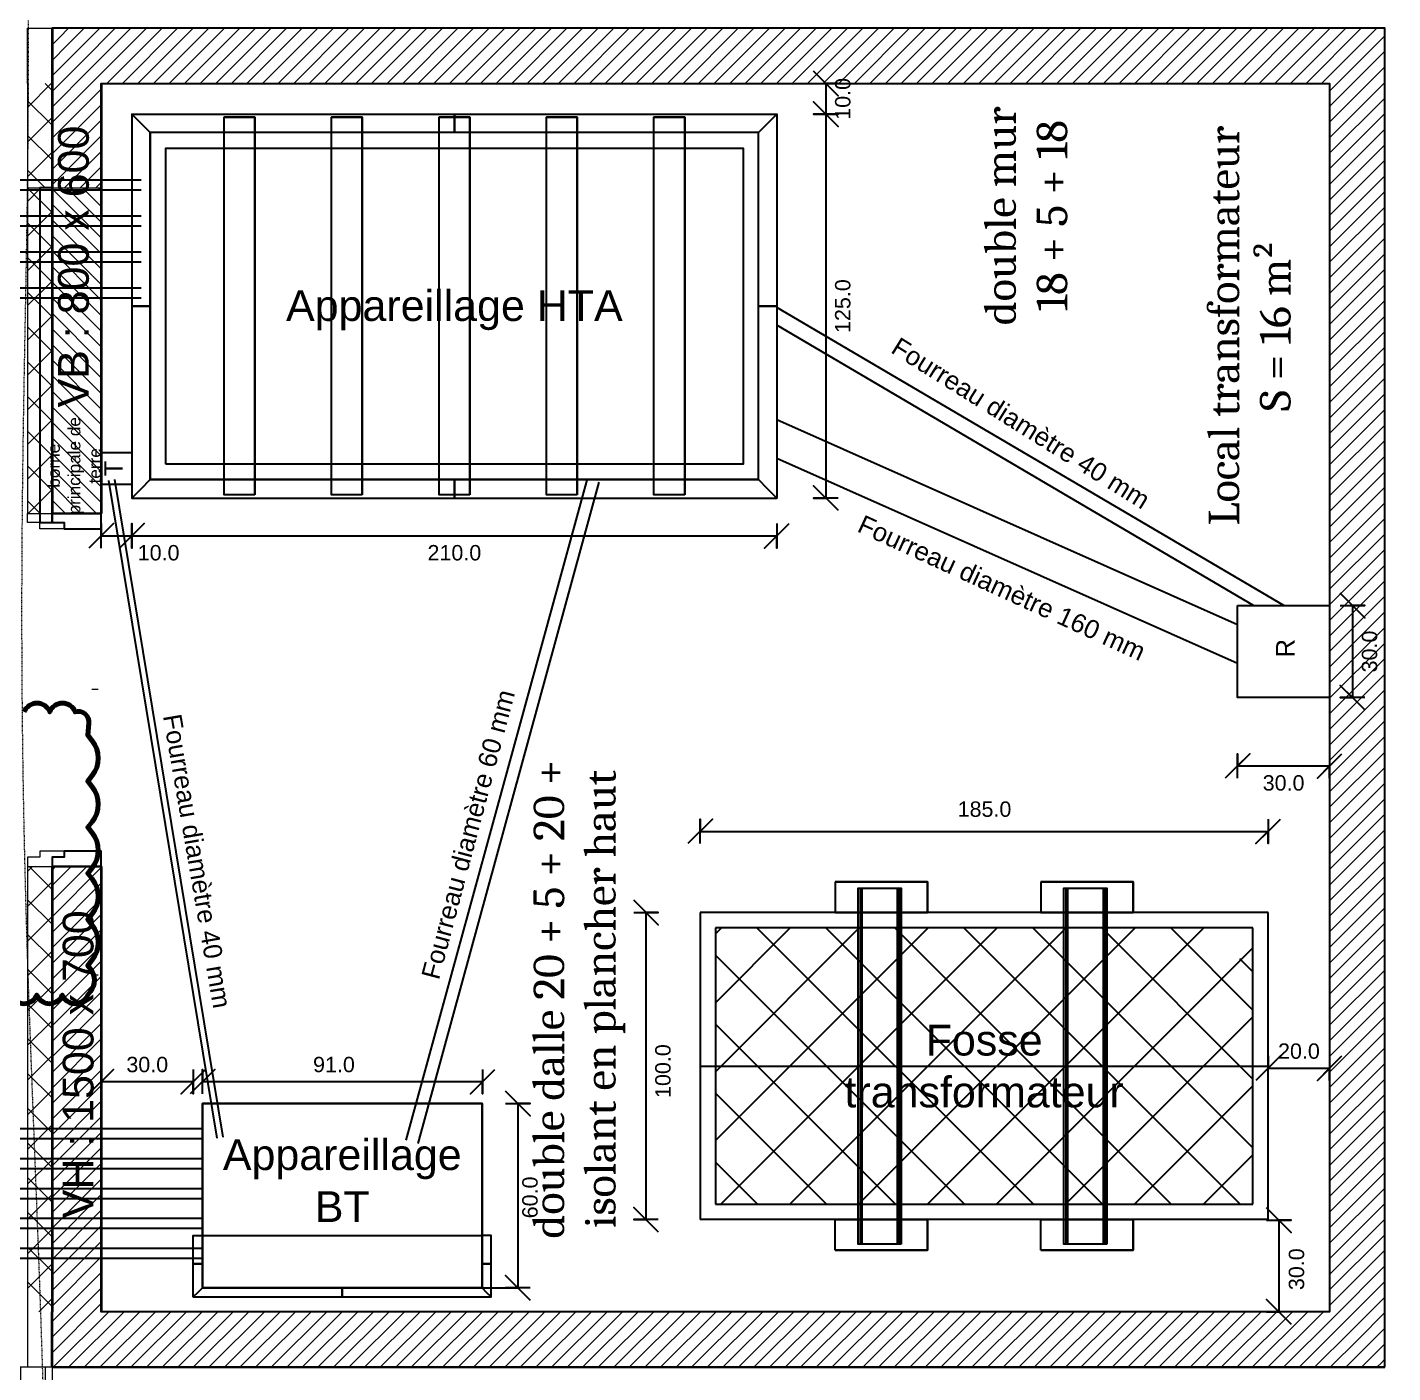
# Model space of a CAD drawing. Header units: centimetres. Extents: x 1724 to 19617, y -6503 to 8072.
# Drawn here: x 3018.5 to 3463.1, y -3381.8 to -2943.6 of the extents above; entities that cross this region are included whole.
import ezdxf

# ---------------------------------------------------------------- set-up
doc = ezdxf.new("R2010")
doc.units = ezdxf.units.CM
doc.linetypes.add('Style de ligne -18', pattern=[0.164042, 0.054681, -0.109361])
doc.linetypes.add('VW-01', pattern=[0.41656, 0.20828, -0.20828])
for name, color, linetype, lineweight in [('B BATI-structure', 252, 'VW-01', 18), ('B GÈnÈral', 7, 'Continuous', 5), ('C ANNOTATIONS-modifications', 7, 'Continuous', 5)]:
    doc.layers.add(name, color=color, linetype=linetype, lineweight=lineweight)
doc.layers.add('B Général', color=252, linetype='Continuous')
doc.layers.add('C ANNOTATIONS-prestations', color=252, linetype='Continuous')
doc.styles.add('Arial', font='arial.ttf')
doc.styles.add('Cambria (bold italic)', font='cambriaz.ttf')
pattern_1 = [(45, (-804.3564, -7946.63), (2.4253472, -2.6458333), [])]

# ---------------------------------------------------------------- blocks, each defined once
blk = doc.blocks.new('Symbole-2 (2D)')
at = {"layer": 'B GÈnÈral', "linetype": 'Continuous', "lineweight": 5, "true_color": 0x808080}
h = blk.add_hatch(dxfattribs=at)
h.set_pattern_fill('02_ISOLANT', color=8, angle=180, style=0, pattern_type=2)
h.set_pattern_definition([(225, (0, 0), (5.65685, -5.65685), []), (315, (0, 0), (-5.65685, -5.65685), [])])
h.paths.add_polyline_path([(110.5, 4), (110.5, 12), (4.5, 12), (4.5, 4)])
at = {"layer": 'B GÈnÈral', "linetype": 'Continuous', "lineweight": 5}
h = blk.add_hatch(dxfattribs=at)
h.set_pattern_fill('50_BETON', style=0, pattern_type=2)
h.set_pattern_definition([(45, (0, 0), (2.42535, -2.64583), [])])
h.paths.add_polyline_path([(110.5, -12), (110.5, 4), (4.5, 4), (4.5, -12)])
at = {"layer": 'B Général', "color": 7, "linetype": 'Continuous', "lineweight": 13}
for p, q in [((110.5, 12), (4.5, 12)), ((4.5, 12), (4.5, -12)), ((110.5, 4), (4.5, 4)), ((110.5, -12), (4.5, -12))]:
    blk.add_line(p, q, dxfattribs=at)
at = {"layer": 'B Général', "color": 7, "linetype": 'Continuous', "lineweight": 35}
for p, q in [((110.5, 4), (4.5, 4)), ((110.5, -12), (4.5, -12))]:
    blk.add_line(p, q, dxfattribs=at)
at = {"layer": 'B Général', "color": 7, "linetype": 'Continuous', "lineweight": 5, "flags": 128}
for points in [[(1.5, 21), (110.5, 21), (110.5, 17), (1.5, 17)], [(-105.5, -12), (-105.5, 8), (-107.5, 8), (-107.5, 12), (-110.5, 12), (-110.5, -12)], [(-0.5, -12), (-0.5, 8), (1.5, 8), (1.5, 12), (4.5, 12), (4.5, -12)]]:
    blk.add_lwpolyline(points, close=True, dxfattribs=at)
at = {"layer": 'B Général', "color": 7, "linetype": 'Style de ligne -18', "lineweight": 5}
blk.add_arc((1.6, 16.92), 108.98, 2.146, 179.4761, dxfattribs=at)
blk = doc.blocks.new('Groupe-68-1')
at = {"layer": 'B Général', "color": 7, "linetype": 'VW-01', "lineweight": 13}
blk.add_rational_spline([(3822.95, 5152.62), (3606.32, 4947.5), (3507.87, 4665.87), (3459.19, 4503.68), (3410.5, 4341.49), (3406.73, 4324.94), (3402.97, 4308.39), (3612.96, 4308.39), (3822.95, 4308.39), (3822.55, 5140.52), (3822.95, 5152.62)], [1, 0.971765738928, 1, 1, 1, 1, 1, 1, 1, 1, 1], degree=2, knots=[0, 0, 0, 1, 1, 2, 2, 3, 3, 4, 4, 5, 5, 5], dxfattribs=at)
blk = doc.blocks.new('Groupe-129-1')
at = {"layer": 'C ANNOTATIONS-prestations'}
for p, q in [((3830.95, 4999.6), (3830.95, 4952.64)), ((4082.89, 4984.51), (4082.89, 4974.92)), ((3846.95, 4952.64), (3846.95, 4981.04)), ((3859.95, 4971.71), (3856.95, 4974.71)), ((3856.95, 4974.71), (3856.95, 4912.21)), ((3859.95, 4971.71), (3856.95, 4974.71)), ((3856.95, 4974.71), (3961.95, 4974.71)), ((3862.95, 4968.71), (3859.95, 4971.71)), ((3862.95, 4968.71), (3859.95, 4971.71)), ((3896.95, 4973.71), (3886.95, 4973.71)), ((3886.95, 4850.71), (3886.95, 4973.71)), ((3896.95, 4850.71), (3896.95, 4973.71)), ((3931.95, 4973.71), (3921.95, 4973.71)), ((3921.95, 4850.71), (3921.95, 4973.71)), ((3931.95, 4850.71), (3931.95, 4973.71)), ((3966.95, 4973.71), (3956.95, 4973.71)), ((3956.95, 4850.71), (3956.95, 4973.71)), ((3961.95, 4974.71), (4066.95, 4974.71)), ((3966.95, 4850.71), (3966.95, 4973.71)), ((4001.95, 4973.71), (3991.95, 4973.71)), ((3991.95, 4850.71), (3991.95, 4973.71)), ((4001.95, 4850.71), (4001.95, 4973.71)), ((4036.95, 4973.71), (4026.95, 4973.71)), ((4026.95, 4850.71), (4026.95, 4973.71)), ((4036.95, 4850.71), (4036.95, 4973.71)), ((4063.95, 4971.71), (4060.95, 4968.71)), ((4060.95, 4968.71), (4063.95, 4971.71)), ((4066.95, 4974.71), (4063.95, 4971.71)), ((4063.95, 4971.71), (4066.95, 4974.71)), ((4066.95, 4974.71), (4066.95, 4912.21)), ((4082.89, 4974.51), (4082.89, 4849.92)), ((3862.95, 4912.21), (3862.95, 4968.71)), ((3961.95, 4968.71), (3862.95, 4968.71)), ((4060.95, 4968.71), (3961.95, 4968.71)), ((4060.95, 4912.21), (4060.95, 4968.71)), ((3859.95, 4953.28), (3801.14, 4953.28)), ((3859.95, 4950.02), (3801.14, 4950.02)), ((3830.95, 4950.71), (3826.95, 4950.71)), ((3826.95, 4950.71), (3826.95, 4841.71)), ((3830.95, 4841.71), (3830.95, 4950.71)), ((3859.95, 4941.55), (3801.14, 4941.55)), ((3859.95, 4938.29), (3801.14, 4938.29)), ((3859.95, 4929.81), (3801.14, 4929.81)), ((3859.95, 4926.55), (3801.14, 4926.55)), ((3859.95, 4918.08), (3801.14, 4918.08)), ((3859.95, 4914.81), (3801.14, 4914.81)), ((3856.95, 4912.21), (3856.95, 4849.71)), ((3862.95, 4855.71), (3862.95, 4912.21)), ((4060.95, 4855.71), (4060.95, 4912.21)), ((4066.95, 4912.21), (4066.95, 4849.71)), ((4231.98, 4814.75), (4066.95, 4911.82)), ((4222.12, 4814.75), (4066.95, 4906.02)), ((4066.95, 4875.26), (4216.95, 4808.5)), ((4066.95, 4862.75), (4216.95, 4795.99)), ((3849.29, 4855.45), (3884.57, 4641.28)), ((3851.26, 4855.78), (3886.54, 4641.6)), ((3862.95, 4855.71), (3859.95, 4852.71)), ((3859.95, 4852.71), (3862.95, 4855.71)), ((3961.95, 4855.71), (3862.95, 4855.71)), ((4005.17, 4855.97), (3946.14, 4640.54)), ((4009.03, 4854.91), (3950, 4639.48)), ((4060.95, 4855.71), (3961.95, 4855.71)), ((4063.95, 4852.71), (4060.95, 4855.71)), ((4063.95, 4852.71), (4060.95, 4855.71)), ((3859.95, 4852.71), (3856.95, 4849.71)), ((3856.95, 4849.71), (3859.95, 4852.71)), ((3896.95, 4850.71), (3886.95, 4850.71)), ((3931.95, 4850.71), (3921.95, 4850.71)), ((3966.95, 4850.71), (3956.95, 4850.71)), ((4001.95, 4850.71), (3991.95, 4850.71)), ((4036.95, 4850.71), (4026.95, 4850.71)), ((4066.95, 4849.71), (4063.95, 4852.71)), ((4066.95, 4849.71), (4063.95, 4852.71)), ((3856.95, 4849.71), (3961.95, 4849.71)), ((3961.95, 4849.71), (4066.95, 4849.71)), ((3826.95, 4841.71), (3830.95, 4841.71)), ((3830.95, 4844.71), (3830.95, 4841.71)), ((3846.95, 4844.71), (3830.95, 4844.71)), ((3830.95, 4841.71), (3834.95, 4841.71)), ((3834.95, 4841.71), (3834.95, 4839.71)), ((3846.95, 4839.71), (3846.95, 4844.71)), ((3834.95, 4839.71), (3846.95, 4839.71)), ((3847.15, 4837.41), (3856.75, 4837.41)), ((3856.95, 4837.41), (3874.15, 4837.41)), ((3857.15, 4837.41), (4066.75, 4837.41)), ((4254.41, 4814.55), (4254.41, 4784.91)), ((4217.15, 4762.45), (4246.75, 4762.45)), ((4041.95, 4741.16), (4226.95, 4741.16)), ((3834.95, 4732.71), (3830.95, 4732.71)), ((3830.95, 4732.71), (3830.95, 4729.71)), ((3846.95, 4734.71), (3834.95, 4734.71)), ((3834.95, 4734.71), (3834.95, 4732.71)), ((3846.95, 4729.71), (3846.95, 4734.71)), ((3830.95, 4729.71), (3846.95, 4729.71)), ((4085.95, 4724.71), (4085.95, 4714.71)), ((4085.95, 4724.71), (4115.95, 4724.71)), ((4093.43, 4722.71), (4107.43, 4722.71)), ((4093.43, 4606.71), (4093.43, 4722.71)), ((4094.2, 4606.71), (4094.2, 4722.71)), ((4094.61, 4606.71), (4094.61, 4722.71)), ((4106.26, 4606.71), (4106.26, 4722.71)), ((4106.67, 4606.71), (4106.67, 4722.71)), ((4107.43, 4606.71), (4107.43, 4722.71)), ((4115.95, 4724.71), (4115.95, 4714.71)), ((4152.95, 4724.71), (4152.95, 4714.71)), ((4152.95, 4724.71), (4182.95, 4724.71)), ((4160.43, 4722.71), (4174.43, 4722.71)), ((4160.43, 4606.71), (4160.43, 4722.71)), ((4161.2, 4606.71), (4161.2, 4722.71)), ((4161.61, 4606.71), (4161.61, 4722.71)), ((4173.26, 4606.71), (4173.26, 4722.71)), ((4173.67, 4606.71), (4173.67, 4722.71)), ((4174.43, 4606.71), (4174.43, 4722.71)), ((4182.95, 4724.71), (4182.95, 4714.71)), ((4024.34, 4714.71), (4024.34, 4614.71)), ((4226.95, 4714.71), (4041.95, 4714.71)), ((4041.95, 4714.71), (4041.95, 4614.71)), ((4085.95, 4714.71), (4115.95, 4714.71)), ((4152.95, 4714.71), (4182.95, 4714.71)), ((4226.95, 4614.71), (4226.95, 4714.71)), ((4046.95, 4707.79), (4048.88, 4709.71)), ((4046.95, 4685.34), (4071.33, 4709.71)), ((4046.95, 4662.89), (4093.78, 4709.71)), ((4046.95, 4640.44), (4116.23, 4709.71)), ((4221.95, 4709.71), (4046.95, 4709.71)), ((4046.95, 4709.71), (4046.95, 4619.71)), ((4048.68, 4619.71), (4138.68, 4709.71)), ((4060.48, 4709.71), (4150.48, 4619.71)), ((4071.13, 4619.71), (4161.13, 4709.71)), ((4082.94, 4709.71), (4172.94, 4619.71)), ((4093.58, 4619.71), (4183.58, 4709.71)), ((4105.39, 4709.71), (4195.39, 4619.71)), ((4116.03, 4619.71), (4206.03, 4709.71)), ((4127.84, 4709.71), (4217.84, 4619.71)), ((4150.29, 4709.71), (4221.95, 4638.05)), ((4172.74, 4709.71), (4221.95, 4660.5)), ((4195.19, 4709.71), (4221.95, 4682.95)), ((4221.95, 4619.71), (4221.95, 4709.71)), ((4046.95, 4700.8), (4128.03, 4619.71)), ((4138.48, 4619.71), (4221.95, 4703.18)), ((4217.64, 4699.71), (4221.95, 4695.4)), ((4046.95, 4678.35), (4105.58, 4619.71)), ((4160.93, 4619.71), (4221.95, 4680.73)), ((4041.95, 4664.71), (4226.95, 4664.71)), ((4227.15, 4664.01), (4246.75, 4664.01)), ((3876.75, 4659.64), (3847.15, 4659.64)), ((3970.95, 4659.64), (3879.95, 4659.64)), ((4046.95, 4655.9), (4083.13, 4619.71)), ((4183.38, 4619.71), (4221.95, 4658.28)), ((3879.95, 4652.52), (3879.95, 4592.52)), ((3970.95, 4592.52), (3970.95, 4652.52)), ((3982.62, 4652.52), (3982.62, 4592.52)), ((3879.95, 4644.24), (3801.14, 4644.24)), ((3879.95, 4640.98), (3801.14, 4640.98)), ((3879.95, 4634.5), (3801.14, 4634.5)), ((4046.95, 4633.45), (4060.68, 4619.71)), ((4205.83, 4619.71), (4221.95, 4635.83)), ((3879.95, 4631.24), (3801.14, 4631.24)), ((3879.95, 4624.77), (3801.14, 4624.77)), ((3879.95, 4621.51), (3801.14, 4621.51)), ((4046.95, 4619.71), (4221.95, 4619.71)), ((3879.95, 4615.03), (3801.14, 4615.03)), ((3879.95, 4611.77), (3801.14, 4611.77)), ((4226.95, 4614.71), (4041.95, 4614.71)), ((4085.95, 4604.71), (4085.95, 4614.71)), ((4085.95, 4614.71), (4115.95, 4614.71)), ((4115.95, 4604.71), (4115.95, 4614.71)), ((4152.95, 4604.71), (4152.95, 4614.71)), ((4152.95, 4614.71), (4182.95, 4614.71)), ((4182.95, 4604.71), (4182.95, 4614.71)), ((4230.37, 4614.51), (4230.37, 4584.91)), ((3876.95, 4600.27), (3876.95, 4609.52)), ((3876.95, 4609.52), (3878.45, 4609.52)), ((3878.45, 4609.52), (3879.95, 4609.52)), ((3879.95, 4609.52), (3879.95, 4600.27)), ((3972.45, 4609.52), (3970.95, 4609.52)), ((3970.95, 4609.52), (3970.95, 4600.27)), ((3973.95, 4609.52), (3972.45, 4609.52)), ((3973.95, 4600.27), (3973.95, 4609.52)), ((4094.2, 4606.71), (4093.43, 4606.71)), ((4094.61, 4606.71), (4094.2, 4606.71)), ((4106.26, 4606.71), (4094.61, 4606.71)), ((4106.67, 4606.71), (4106.26, 4606.71)), ((4107.43, 4606.71), (4106.67, 4606.71)), ((4161.2, 4606.71), (4160.43, 4606.71)), ((4161.61, 4606.71), (4161.2, 4606.71)), ((4173.26, 4606.71), (4161.61, 4606.71)), ((4173.67, 4606.71), (4173.26, 4606.71)), ((4174.43, 4606.71), (4173.67, 4606.71)), ((3879.95, 4605.3), (3801.14, 4605.3)), ((3879.95, 4602.04), (3801.14, 4602.04)), ((4085.95, 4604.71), (4115.95, 4604.71)), ((4152.95, 4604.71), (4182.95, 4604.71)), ((3876.95, 4589.52), (3876.95, 4600.27)), ((3879.95, 4600.27), (3879.95, 4592.52)), ((3970.95, 4600.27), (3970.95, 4592.52)), ((3973.95, 4589.52), (3973.95, 4600.27)), ((3879.95, 4592.52), (3878.45, 4591.02)), ((3879.95, 4592.52), (3878.45, 4591.02)), ((3925.45, 4592.52), (3879.95, 4592.52)), ((3879.95, 4592.52), (3982.62, 4592.52)), ((3970.95, 4592.52), (3925.45, 4592.52)), ((3972.45, 4591.02), (3970.95, 4592.52)), ((3970.95, 4592.52), (3972.45, 4591.02)), ((3878.45, 4591.02), (3876.95, 4589.52)), ((3878.45, 4591.02), (3876.95, 4589.52)), ((3876.95, 4589.52), (3925.45, 4589.52)), ((3925.45, 4589.52), (3973.95, 4589.52)), ((3973.95, 4589.52), (3972.45, 4591.02)), ((3972.45, 4591.02), (3973.95, 4589.52)), ((4246.95, 4584.71), (3846.95, 4584.71))]:
    blk.add_line(p, q, dxfattribs=at)
at = {"layer": 'C ANNOTATIONS-prestations', "flags": 128}
for points in [[(4264.95, 4566.71), (4264.95, 5002.71), (3830.95, 5002.71), (3830.95, 4844.71), (3846.95, 4844.71), (3846.95, 4984.71), (4246.95, 4984.71), (4246.95, 4584.71), (3846.95, 4584.71), (3846.95, 4729.71), (3830.95, 4729.71), (3830.95, 4566.71)], [(3859.95, 4971.71), (3856.95, 4974.71), (3856.95, 4912.21), (3862.95, 4912.21), (3862.95, 4968.71)], [(3859.95, 4971.71), (3856.95, 4974.71), (3961.95, 4974.71), (3961.95, 4968.71), (3862.95, 4968.71)], [(3896.95, 4850.71), (3886.95, 4850.71), (3886.95, 4973.71), (3896.95, 4973.71)], [(3931.95, 4850.71), (3921.95, 4850.71), (3921.95, 4973.71), (3931.95, 4973.71)], [(3966.95, 4850.71), (3956.95, 4850.71), (3956.95, 4973.71), (3966.95, 4973.71)], [(4063.95, 4971.71), (4060.95, 4968.71), (3961.95, 4968.71), (3961.95, 4974.71), (4066.95, 4974.71)], [(4001.95, 4850.71), (3991.95, 4850.71), (3991.95, 4973.71), (4001.95, 4973.71)], [(4036.95, 4850.71), (4026.95, 4850.71), (4026.95, 4973.71), (4036.95, 4973.71)], [(4063.95, 4971.71), (4066.95, 4974.71), (4066.95, 4912.21), (4060.95, 4912.21), (4060.95, 4968.71)], [(3862.95, 4855.71), (4060.95, 4855.71), (4060.95, 4968.71), (3862.95, 4968.71)], [(3867.95, 4860.71), (3867.95, 4963.71), (4055.95, 4963.71), (4055.95, 4860.71)], [(3830.95, 4841.71), (3830.95, 4950.71), (3826.95, 4950.71), (3826.95, 4841.71)], [(3859.95, 4852.71), (3862.95, 4855.71), (3862.95, 4912.21), (3856.95, 4912.21), (3856.95, 4849.71)], [(4063.95, 4852.71), (4060.95, 4855.71), (4060.95, 4912.21), (4066.95, 4912.21), (4066.95, 4849.71)], [(3846.95, 4854.1), (3846.95, 4864.5), (3856.95, 4864.5), (3856.95, 4854.1)], [(3859.95, 4852.71), (3856.95, 4849.71), (3961.95, 4849.71), (3961.95, 4855.71), (3862.95, 4855.71)], [(4063.95, 4852.71), (4060.95, 4855.71), (3961.95, 4855.71), (3961.95, 4849.71), (4066.95, 4849.71)], [(3830.95, 4844.71), (3830.95, 4841.71), (3834.95, 4841.71), (3834.95, 4839.71), (3846.95, 4839.71), (3846.95, 4844.71)], [(4216.95, 4814.75), (4246.95, 4814.75), (4246.95, 4784.75), (4216.95, 4784.75)], [(3846.95, 4729.71), (3846.95, 4734.71), (3834.95, 4734.71), (3834.95, 4732.71), (3830.95, 4732.71), (3830.95, 4729.71)], [(4085.95, 4724.71), (4085.95, 4714.71), (4115.95, 4714.71), (4115.95, 4724.71)], [(4094.2, 4606.71), (4093.43, 4606.71), (4093.43, 4722.71), (4094.2, 4722.71)], [(4094.61, 4606.71), (4094.2, 4606.71), (4094.2, 4722.71), (4094.61, 4722.71)], [(4106.26, 4606.71), (4094.61, 4606.71), (4094.61, 4722.71), (4106.26, 4722.71)], [(4106.67, 4606.71), (4106.26, 4606.71), (4106.26, 4722.71), (4106.67, 4722.71)], [(4107.43, 4606.71), (4106.67, 4606.71), (4106.67, 4722.71), (4107.43, 4722.71)], [(4152.95, 4724.71), (4152.95, 4714.71), (4182.95, 4714.71), (4182.95, 4724.71)], [(4161.2, 4606.71), (4160.43, 4606.71), (4160.43, 4722.71), (4161.2, 4722.71)], [(4161.61, 4606.71), (4161.2, 4606.71), (4161.2, 4722.71), (4161.61, 4722.71)], [(4173.26, 4606.71), (4161.61, 4606.71), (4161.61, 4722.71), (4173.26, 4722.71)], [(4173.67, 4606.71), (4173.26, 4606.71), (4173.26, 4722.71), (4173.67, 4722.71)], [(4174.43, 4606.71), (4173.67, 4606.71), (4173.67, 4722.71), (4174.43, 4722.71)], [(3970.95, 4652.52), (3970.95, 4592.52), (3879.95, 4592.52), (3879.95, 4652.52)], [(3879.95, 4592.52), (3879.95, 4652.52), (3970.95, 4652.52), (3970.95, 4592.52)], [(3879.95, 4652.52), (3879.95, 4609.52), (3970.95, 4609.52), (3970.95, 4652.52)], [(4085.95, 4604.71), (4085.95, 4614.71), (4115.95, 4614.71), (4115.95, 4604.71)], [(4152.95, 4604.71), (4152.95, 4614.71), (4182.95, 4614.71), (4182.95, 4604.71)], [(3878.45, 4609.52), (3879.95, 4609.52), (3879.95, 4600.27), (3876.95, 4600.27), (3876.95, 4609.52)], [(3972.45, 4609.52), (3970.95, 4609.52), (3970.95, 4600.27), (3973.95, 4600.27), (3973.95, 4609.52)], [(3878.45, 4591.02), (3876.95, 4589.52), (3876.95, 4600.27), (3879.95, 4600.27), (3879.95, 4592.52)], [(3972.45, 4591.02), (3973.95, 4589.52), (3973.95, 4600.27), (3970.95, 4600.27), (3970.95, 4592.52)], [(3878.45, 4591.02), (3876.95, 4589.52), (3925.45, 4589.52), (3925.45, 4592.52), (3879.95, 4592.52)], [(3972.45, 4591.02), (3970.95, 4592.52), (3925.45, 4592.52), (3925.45, 4589.52), (3973.95, 4589.52)]]:
    blk.add_lwpolyline(points, close=True, dxfattribs=at)
for points in [[(4078.89, 4984.71), (4086.89, 4984.71), (4082.89, 4984.71), (4086.89, 4980.71), (4078.89, 4988.71)], [(4086.89, 4974.72), (4078.89, 4974.72), (4082.89, 4974.72), (4078.89, 4978.72), (4086.89, 4970.72)], [(4078.89, 4974.71), (4086.89, 4974.71), (4082.89, 4974.71), (4086.89, 4970.71), (4078.89, 4978.71)], [(4086.89, 4849.72), (4078.89, 4849.72), (4082.89, 4849.72), (4078.89, 4853.72), (4086.89, 4845.72)], [(3846.95, 4833.41), (3846.95, 4841.41), (3846.95, 4837.41), (3850.95, 4841.41), (3842.95, 4833.41)], [(3856.95, 4841.41), (3856.95, 4833.41), (3856.95, 4837.41), (3852.95, 4833.41), (3860.95, 4841.41)], [(3856.95, 4833.41), (3856.95, 4841.41), (3856.95, 4837.41), (3860.95, 4841.41), (3852.95, 4833.41)], [(4066.95, 4841.41), (4066.95, 4833.41), (4066.95, 4837.41), (4062.95, 4833.41), (4070.95, 4841.41)], [(4250.41, 4814.75), (4258.41, 4814.75), (4254.41, 4814.75), (4258.41, 4810.75), (4250.41, 4818.75)], [(4258.41, 4784.71), (4250.41, 4784.71), (4254.41, 4784.71), (4250.41, 4788.71), (4258.41, 4780.71)], [(4216.95, 4758.45), (4216.95, 4766.45), (4216.95, 4762.45), (4220.95, 4766.45), (4212.95, 4758.45)], [(4246.95, 4766.45), (4246.95, 4758.45), (4246.95, 4762.45), (4242.95, 4758.45), (4250.95, 4766.45)], [(4041.95, 4737.16), (4041.95, 4745.16), (4041.95, 4741.16), (4045.95, 4745.16), (4037.95, 4737.16)], [(4226.95, 4745.16), (4226.95, 4737.16), (4226.95, 4741.16), (4222.95, 4737.16), (4230.95, 4745.16)], [(4020.34, 4714.71), (4028.34, 4714.71), (4024.34, 4714.71), (4028.34, 4710.71), (4020.34, 4718.71)], [(3846.95, 4655.64), (3846.95, 4663.64), (3846.95, 4659.64), (3850.95, 4663.64), (3842.95, 4655.64)], [(3876.95, 4663.64), (3876.95, 4655.64), (3876.95, 4659.64), (3872.95, 4655.64), (3880.95, 4663.64)], [(3879.95, 4655.64), (3879.95, 4663.64), (3879.95, 4659.64), (3883.95, 4663.64), (3875.95, 4655.64)], [(3971.15, 4663.64), (3971.15, 4655.64), (3971.15, 4659.64), (3967.15, 4655.64), (3975.15, 4663.64)], [(4226.95, 4660.01), (4226.95, 4668.01), (4226.95, 4664.01), (4230.95, 4668.01), (4222.95, 4660.01)], [(4246.95, 4668.01), (4246.95, 4660.01), (4246.95, 4664.01), (4242.95, 4660.01), (4250.95, 4668.01)], [(3978.62, 4652.52), (3986.62, 4652.52), (3982.62, 4652.52), (3986.62, 4648.52), (3978.62, 4656.52)], [(4028.34, 4614.71), (4020.34, 4614.71), (4024.34, 4614.71), (4020.34, 4618.71), (4028.34, 4610.71)], [(4226.37, 4614.51), (4234.37, 4614.51), (4230.37, 4614.51), (4234.37, 4610.51), (4226.37, 4618.51)], [(3986.62, 4592.52), (3978.62, 4592.52), (3982.62, 4592.52), (3978.62, 4596.52), (3986.62, 4588.52)], [(4234.37, 4584.71), (4226.37, 4584.71), (4230.37, 4584.71), (4226.37, 4588.71), (4234.37, 4580.71)]]:
    blk.add_lwpolyline(points, dxfattribs=at)
at = {"layer": 'C ANNOTATIONS-prestations', "line_spacing_factor": 1.002709, "style": 'Arial'}
for s, insert, char_height, attachment_point, rotation in [('10.0', (4088.43, 4979.72), 5.007, 5, 90), ('125.0', (4088.43, 4912.22), 5.007, 5, 90), ('Fourreau diamètre 40 mm', (4106.88, 4902.39), 6.0078, 1, 327.9619), ('Fourreau diamètre 160 mm', (4095.25, 4844.42), 6.0078, 1, 335.345), ('30.0', (4259.95, 4799.73), 5.007, 5, 90), ('Fourreau diamètre 60 mm', (3951.09, 4694.05), 6.0078, 1, 75.1533), ('Fourreau diamètre 40 mm', (3872.96, 4779.8), 6.0078, 1, 279.7616), ('100.0', (4029.88, 4663.08), 5.007, 5, 90), ('60.0', (3986.59, 4621.94), 5.007, 5, 90), ('30.0', (4236.17, 4598.56), 5.007, 5, 90)]:
    blk.add_mtext(s, dxfattribs=dict(at, insert=insert, char_height=char_height, attachment_point=attachment_point, rotation=rotation))
at = {"layer": 'C ANNOTATIONS-prestations', "attachment_point": 5, "rotation": 90}
for s, insert, char_height, width, line_spacing_factor, style in [('double mur 18 + 5 + 18 ', (4148.21, 4941.62), 9.9931, 77.9863, 1.004714, 'Cambria (bold italic)'), ('VB : 800 x 600', (3837.98, 4925.11), 10.013, 190, 1.002709, 'Arial'), ('Local transformateur\\PS = 16 m²', (4220.92, 4905.88), 9.9931, 145.1437, 1.004714, 'Cambria (bold italic)'), ('borne principale de terre', (3838.2, 4860.22), 4.0052, 39.5707, 1.002709, 'Arial'), ('T', (3850.93, 4859.35), 6.01, 5.0123, 1.002709, 'Arial'), ('R', (4232.5, 4800.79), 6.01, 5.0123, 1.002709, 'Arial'), ('double dalle 20 + 5 + 20 + isolant en plancher haut', (4002.65, 4686.52), 9.9931, 169.8741, 1.004714, 'Cambria (bold italic)'), ('VH : 1500 x 700', (3839.51, 4665.29), 10.013, 205, 1.002709, 'Arial')]:
    blk.add_mtext(s, dxfattribs=dict(at, insert=insert, char_height=char_height, width=width, line_spacing_factor=line_spacing_factor, style=style))
at = {"layer": 'C ANNOTATIONS-prestations', "attachment_point": 5, "style": 'Arial'}
for s, insert, char_height, line_spacing_factor in [('Appareillage HTA', (3961.95, 4910.89), 10.013, 1.002709), ('10.0', (3865.65, 4831.87), 5.007, 1.002709), ('210.0', (3961.95, 4831.87), 5.007, 1.002709), ('30.0', (4231.95, 4756.91), 5.007, 1.002709), ('185.0', (4134.56, 4748.36), 5.007, 1.002709), ('Fosse\\Ptransformateur', (4134.45, 4664.65), 10.013, 1.011557), ('20.0', (4236.95, 4669.56), 5.007, 1.002709), ('30.0', (3861.95, 4665.19), 5.007, 1.002709), ('91.0', (3922.74, 4665.19), 5.007, 1.002709), ('Appareillage\\PBT', (3925.45, 4627.4), 10.013, 1.014169)]:
    blk.add_mtext(s, dxfattribs=dict(at, insert=insert, char_height=char_height, line_spacing_factor=line_spacing_factor))

msp = doc.modelspace()

# ---------------------------------------------------------------- hatches: boundary and pattern name
at = {"layer": 'B GÈnÈral', "linetype": 'Continuous', "lineweight": 5}
h = msp.add_hatch(dxfattribs=at)
h.set_pattern_fill('50_BETON', style=0, pattern_type=2)
h.set_pattern_definition(pattern_1)
h.paths.add_polyline_path([(3442.594, -2961.915), (3460.594, -2943.915), (3026.594, -2943.915), (3042.594, -2961.915)])
h = msp.add_hatch(dxfattribs=at)
h.set_pattern_fill('50_BETON', style=0, pattern_type=2)
h.set_pattern_definition(pattern_1)
h.paths.add_polyline_path([(3042.594, -2995.915), (3042.594, -2961.915), (3026.594, -2943.915), (3026.594, -2995.915)])
h = msp.add_hatch(dxfattribs=at)
h.set_pattern_fill('50_BETON', style=0, pattern_type=2)
h.set_pattern_definition(pattern_1)
h.paths.add_polyline_path([(3442.594, -3361.915), (3460.594, -3379.915), (3460.594, -2943.915), (3442.594, -2961.915)])
at = {"layer": 'B GÈnÈral', "linetype": 'Continuous', "lineweight": 5, "true_color": 0x808080}
h = msp.add_hatch(dxfattribs=at)
h.set_pattern_fill('02_ISOLANT', color=8, angle=180, style=0, pattern_type=2)
h.set_pattern_definition([(225, (-804.3564, -7946.63), (5.656854, -5.656854), []), (315, (-804.3564, -7946.63), (-5.656854, -5.656854), [])])
h.paths.add_polyline_path([(3026.594, -2995.915), (3026.594, -2961.915), (3018.594, -2961.915), (3018.594, -2995.915)])
h = msp.add_hatch(dxfattribs=at)
h.set_pattern_fill('02_ISOLANT', color=8, angle=90, style=0, pattern_type=2)
h.set_pattern_definition([(135, (-804.3564, -7946.63), (-5.656854, -5.656854), []), (225, (-804.3564, -7946.63), (-5.656854, 5.656854), [])])
h.paths.add_polyline_path([(3018.594, -3361.915), (3026.594, -3361.915), (3026.594, -3216.915), (3018.594, -3216.915)])
at = {"layer": 'B GÈnÈral', "linetype": 'Continuous', "lineweight": 5}
h = msp.add_hatch(dxfattribs=at)
h.set_pattern_fill('50_BETON', style=0, pattern_type=2)
h.set_pattern_definition(pattern_1)
h.paths.add_polyline_path([(3026.594, -3379.915), (3042.594, -3361.915), (3042.594, -3216.915), (3026.594, -3216.915)])
h = msp.add_hatch(dxfattribs=at)
h.set_pattern_fill('50_BETON', style=0, pattern_type=2)
h.set_pattern_definition(pattern_1)
h.paths.add_polyline_path([(3042.594, -3361.915), (3026.594, -3379.915), (3460.594, -3379.915), (3442.594, -3361.915)])
at = {"layer": 'B GÈnÈral', "linetype": 'Continuous', "lineweight": 5, "true_color": 0x808080}
h = msp.add_hatch(dxfattribs=at)
h.set_pattern_fill('02_ISOLANT', color=8, angle=45, style=0, pattern_type=2)
h.set_pattern_definition([(90, (2976.427, -4227.445), (-8, -4e-16), []), (180, (2976.427, -4227.445), (1e-15, 8), [])])
h.paths.add_polyline_path([(3011.594, -3936.602), (3011.594, -3394.915), (2671.926, -3394.915), (2677.93, -3379.915), (3026.594, -3379.915), (3026.594, -3951.602), (2551.592, -3951.602), (2551.592, -3936.602)])

# ---------------------------------------------------------------- linework, layer by layer
at = {"layer": 'B BATI-structure', "color": 1, "linetype": 'VW-01', "lineweight": 5, "true_color": 0xff0000, "flags": 128}
msp.add_lwpolyline([(2531.592, -3951.602), (2477.087, -3951.602), (2680.684, -3273.35), (2680.742, -3273.182, -0.1308169), (3042.594, -2739.872), (3042.594, -2807.129, 0.1213139), (2728.252, -3288.796), (2678.412, -3454.83), (2666.465, -3502.294)], format="xyb", close=True, dxfattribs=at)
at = {"layer": 'B Général', "color": 7, "linetype": 'Continuous', "lineweight": 5}
for p, q in [((3018.594, -2943.915), (3026.594, -2943.915)), ((3026.594, -2943.915), (3460.594, -2943.915)), ((3460.594, -2943.915), (3460.594, -3379.915)), ((3042.594, -2961.915), (3442.594, -2961.915)), ((3442.594, -2961.915), (3442.594, -3361.915)), ((3039.594, -3159.147), (3041.594, -3159.147)), ((3039.594, -3252.147), (3041.594, -3252.147)), ((3442.594, -3361.915), (3042.594, -3361.915)), ((3018.594, -3379.915), (3026.594, -3379.915)), ((3460.594, -3379.915), (3026.594, -3379.915))]:
    msp.add_line(p, q, dxfattribs=at)
at = {"layer": 'B Général', "color": 7, "linetype": 'Continuous', "lineweight": 13}
for p, q in [((3018.594, -2961.915), (3018.594, -2943.915)), ((3018.594, -2961.915), (3018.594, -2995.915)), ((3018.594, -2961.915), (3018.594, -2995.915)), ((3026.594, -2961.915), (3026.594, -2995.915)), ((3042.594, -2961.915), (3042.594, -2995.915)), ((3018.594, -2995.915), (3042.594, -2995.915)), ((3018.594, -3216.915), (3018.594, -3361.915)), ((3018.594, -3216.915), (3018.594, -3361.915)), ((3018.594, -3216.915), (3042.594, -3216.915)), ((3026.594, -3216.915), (3026.594, -3361.915)), ((3042.594, -3216.915), (3042.594, -3361.915)), ((3018.594, -3361.915), (3018.594, -3379.915))]:
    msp.add_line(p, q, dxfattribs=at)
at = {"layer": 'B Général', "color": 7, "linetype": 'Continuous', "lineweight": 18}
for p, q in [((3026.594, -2943.915), (3460.594, -2943.915)), ((3460.594, -2943.915), (3460.594, -3379.915)), ((3042.594, -2961.915), (3442.594, -2961.915)), ((3442.594, -2961.915), (3442.594, -3361.915)), ((3442.594, -3361.915), (3042.594, -3361.915)), ((3460.594, -3379.915), (3026.594, -3379.915))]:
    msp.add_line(p, q, dxfattribs=at)
at = {"layer": 'B Général', "color": 7, "linetype": 'Continuous', "lineweight": 35}
for p, q in [((3026.594, -2943.915), (3026.594, -2961.915)), ((3026.594, -2961.915), (3026.594, -2995.915)), ((3042.594, -2961.915), (3042.594, -2995.915)), ((3026.594, -3216.915), (3026.594, -3361.915)), ((3042.594, -3216.915), (3042.594, -3361.915)), ((3026.594, -3379.915), (3026.594, -3361.915))]:
    msp.add_line(p, q, dxfattribs=at)
at = {"layer": 'B Général', "color": 1, "linetype": 'VW-01', "lineweight": 5, "true_color": 0xff0000, "flags": 128}
msp.add_lwpolyline([(3765.079, -2445.381, 0.2972461), (2688.295, -3275.82), (2627.241, -3479.212)], format="xyb", dxfattribs=at)
at = {"layer": 'B Général', "color": 7, "linetype": 'Continuous', "lineweight": 5, "flags": 128}
msp.add_lwpolyline([(3011.594, -3936.602), (3011.594, -3394.915), (2671.926, -3394.915), (2677.93, -3379.915), (3026.594, -3379.915), (3026.594, -3951.602), (2551.592, -3951.602), (2551.592, -3936.602)], close=True, dxfattribs=at)
at = {"layer": 'C ANNOTATIONS-modifications', "color": 230, "lineweight": 70, "true_color": 0xff007f, "flags": 128}
msp.add_lwpolyline([(3017.542, -3166.55, -0.6852988), (3025.832, -3166.55, -0.6852988), (3034.121, -3166.55, -0.5335765), (3038.614, -3170.302), (3038.207, -3174.157), (3039.65, -3175.985, -0.3470835), (3039.65, -3187.33), (3038.207, -3189.157), (3039.65, -3190.985, -0.3470835), (3039.65, -3202.33), (3038.207, -3204.157), (3039.65, -3205.985, -0.3470835), (3039.65, -3217.33), (3038.207, -3219.157), (3039.65, -3220.985, -0.3470835), (3039.65, -3232.33), (3038.207, -3234.157), (3039.65, -3235.985, -0.3470835), (3039.65, -3247.33), (3038.207, -3249.157), (3039.13, -3250.326, -0.3470835), (3039.13, -3257.584), (3038.207, -3258.753, -0.6852988), (3029.918, -3258.753, -0.6852988), (3021.628, -3258.753, -0.6852988), (3013.339, -3258.753, -0.6852988)], format="xyb", dxfattribs=at)

# ---------------------------------------------------------------- block references
at = {"layer": 'B Général', "color": 7}
msp.add_blockref('Groupe-68-1', (-804.356, -7946.63), dxfattribs=at)
at = {"layer": 'B Général', "color": 252, "true_color": 0x989898}
msp.add_blockref('Groupe-129-1', (-804.356, -7946.63), dxfattribs=at)
at = {"layer": 'B Général', "color": 7, "rotation": 90}
msp.add_blockref('Symbole-2 (2D)', (3030.594, -3106.415), dxfattribs=at)

doc.saveas('drawing.dxf')
